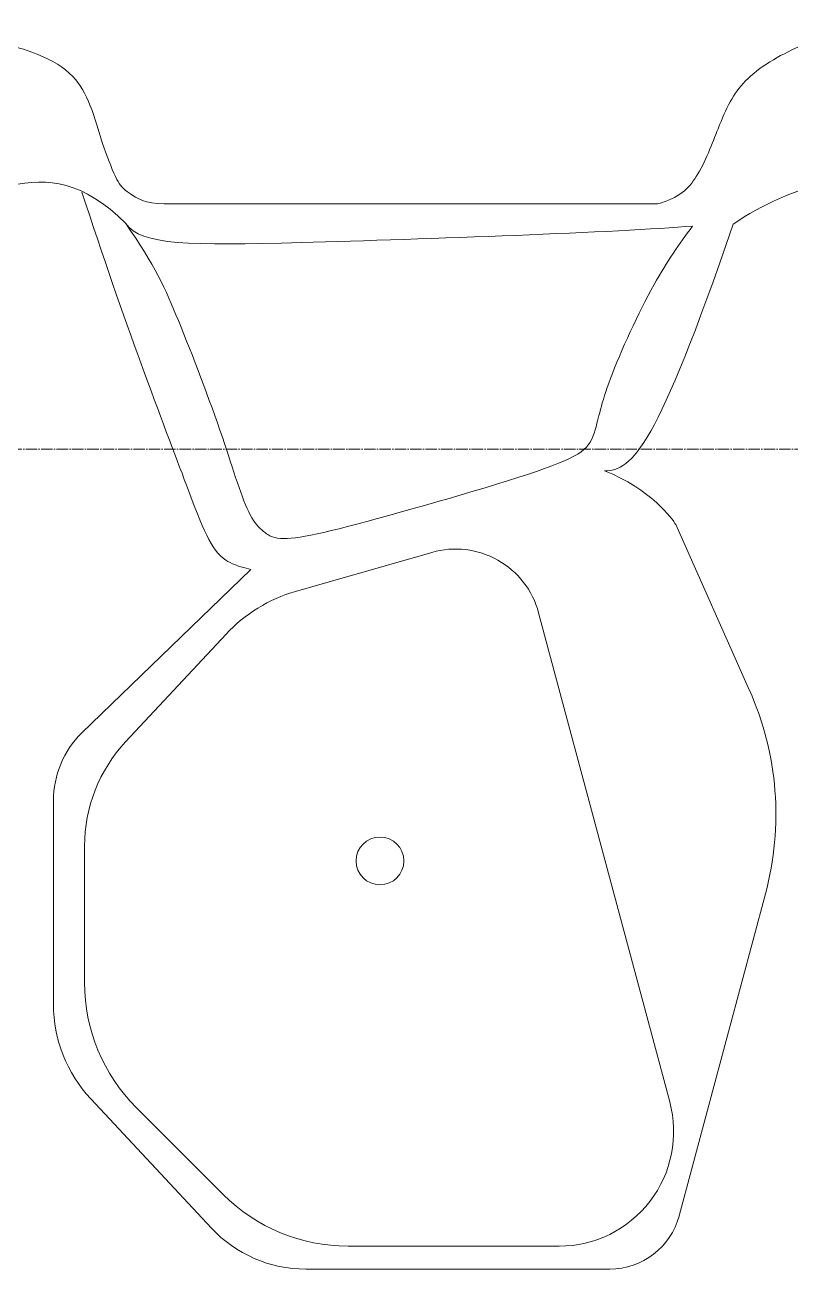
# Model space of a CAD drawing. Header units: millimetres. Extents: x -3455 to 18297, y 115676 to 128916.
# Drawn here: x 1115 to 1916, y 121121 to 122444 of the extents above; entities that cross this region are included whole.
import ezdxf

# ---------------------------------------------------------------- set-up
doc = ezdxf.new("R2010")
doc.units = ezdxf.units.MM
doc.linetypes.add('Осевая 12-2-2', pattern=[16, 12, -2, 0, -2])
for name, color, linetype, lineweight in [('P-SANR-FIXT', 9, 'Continuous', 13), ('S-GRID', 8, 'Continuous', 13), ('АР_подложка', 8, 'Continuous', 13)]:
    doc.layers.add(name, color=color, linetype=linetype, lineweight=lineweight)

# ---------------------------------------------------------------- blocks, each defined once
blk = doc.blocks.new('Spa Broadway Family with panels - Broadway - 8S3080xx0 - 8S3080000 White-2836542-Планировочное решение')
at = {"layer": 'P-SANR-FIXT', "color": 39}
for p, q in [((809.8, -322.6), (1326.5, -322.6)), ((1422.9, -832), (1345.6, -658.4)), ((947.6, -728.4), (1090.3, -687.5)), ((900.5, -705.5), (723.3, -876.7)), ((1202, -750.7), (1339.3, -1263)), ((769.5, -886), (874.7, -773.1)), ((694, -947.4), (694, -1160.7)), ((726.5, -995.1), (726.5, -1138)), ((1349.2, -1382.4), (1439.6, -1044.9)), ((733, -1259.6), (859.3, -1395.1)), ((780.7, -1268.8), (871.7, -1359.9)), ((1002.5, -1414), (1223.4, -1414)), ((958.1, -1438), (1276.7, -1438))]:
    blk.add_line(p, q, dxfattribs=at)
for centre, radius, start, end in [((1115.1, -774), 90, 15, 106), ((991.7, -882.2), 160, 106, 137), ((1130.5, -962.1), 320, 345, 24), ((794, -947.4), 100, 135, 180), ((886.5, -995.1), 160, 137, 180), ((1035.9, -1010.6), 25, 0, 180), ((1035.9, -1010.6), 25, 180, 360), ((911.5, -1138), 185, 180, 225), ((839, -1160.7), 145, 180, 223), ((1223.4, -1294), 120, 270, 15), ((1002.5, -1229), 185, 225, 270), ((1276.7, -1363), 75, 270, 345), ((958.1, -1303), 135, 223, 270)]:
    blk.add_arc(centre, radius, start, end, dxfattribs=at)
for points, knots in [([(1385.9, -1652.2), (1385.9, -1646.6), (1383.8, -1646.6), (1381.8, -1669.4), (1363.7, -1772.2), (1346.2, -1871.2), (1301.7, -1942.5), (1249.1, -1967), (1173.4, -1983.1), (1029.8, -1983.1), (864.7, -1971.6), (775, -1965.3), (735.4, -1958.3), (713.1, -1954.4), (694, -1954.4), (672.6, -1964.4), (612.2, -1978.3), (540.3, -1983.3), (467.4, -1971.8), (404.3, -1948.8), (334.9, -1911.9), (274.3, -1864.6), (224.2, -1814.5), (181.8, -1731.4), (149, -1624.1), (149, -1573.9), (149, -1494.7), (172.8, -1432.8), (172.8, -1416.5), (172.8, -1397.1), (154.2, -1279.6), (143.7, -1160), (143.7, -1032.4), (153.9, -886), (164.8, -797.4), (176.1, -717.1), (172.5, -696.8), (163.8, -663.3), (144.7, -564.9), (150.1, -512.9), (158.2, -436.3), (194, -362.8), (245.1, -289.8), (329.2, -224.1), (373.8, -186.8), (470.9, -155.2), (528.5, -145), (608.4, -145), (677.2, -163.5), (714.9, -185.2), (733.2, -216.9), (745, -261), (760.6, -299.6), (767.8, -308.2), (790.1, -322.6), (809.8, -322.6)], [0, 0, 0, 0, 0.033601, 0.17518, 0.424377, 0.740363, 1.00565, 1.245633, 1.550753, 1.973411, 2.40986, 2.733211, 2.90033, 2.989888, 3.0614, 3.175905, 3.348349, 3.575676, 3.808617, 4.048782, 4.292213, 4.539804, 4.803382, 5.105646, 5.385236, 5.649465, 5.863397, 6.040362, 6.151908, 6.321097, 6.603716, 7.004644, 7.435986, 7.833638, 8.180436, 8.389227, 8.538232, 8.708181, 8.912943, 9.164017, 9.394899, 9.665909, 9.969463, 10.247177, 10.539116, 10.778413, 11.041441, 11.270715, 11.483544, 11.64901, 11.786497, 11.921983, 12.029706, 12.11661, 12.17935, 12.17935, 12.17935, 12.17935]), ([(1326.5, -322.6), (1349.3, -316.5), (1370.9, -294.8), (1393, -234), (1413.2, -190.7), (1482.5, -150.7), (1559.8, -130), (1678.9, -146.8), (1750, -172.6), (1832.7, -222.3), (1876.1, -265.8), (1930.3, -319.9), (1963.9, -423.4), (1963.9, -619.1), (1952.2, -685.7), (1938.6, -762.7), (1938.6, -845.7), (1938.6, -880.6), (1952.5, -932.4), (1975.1, -994.5), (1999, -1045.8), (1999, -1075.2), (1999, -1718.8), (1992.9, -1788.2)], [0, 0, 0, 0, 0.13005, 0.286519, 0.496982, 0.724222, 1.030705, 1.332458, 1.652214, 1.907718, 2.164214, 2.434143, 2.850818, 3.257739, 3.631156, 3.881486, 4.095962, 4.283621, 4.452681, 4.645536, 4.811824, 5.609757, 6.421879, 6.421879, 6.421879, 6.421879]), ([(1405.9, -343.9), (1466.1, -301.7), (1629.6, -270), (1713.1, -300.4), (1786.3, -342.6), (1842.1, -416.7), (1869.9, -492.9), (1876.1, -563.7), (1882.1, -737.1), (1875.6, -831.2), (1875.6, -935.7), (1892.2, -971.4)], [0, 0, 0, 0, 0.359774, 0.73164, 1.022736, 1.305319, 1.573093, 1.929228, 2.299867, 2.707139, 2.967747, 2.967747, 2.967747, 2.967747]), ([(769.7, -343.2), (724.7, -298.3), (632.3, -290.2), (453.2, -397.8), (314.6, -619.6), (314.6, -736.6), (314.6, -803.6), (291.6, -948.7), (291.6, -1253.1), (319.2, -1355.8), (319.2, -1373.1), (319.2, -1398.2), (339.3, -1512.2), (506.3, -1704.4), (610.3, -1777.2), (768.1, -1802.2)], [0, 0, 0, 0, 0.399489, 1.015455, 1.657925, 2.145235, 2.507176, 3.073943, 3.683751, 4.151813, 4.314528, 4.487515, 4.920069, 5.463908, 6.055871, 6.055871, 6.055871, 6.055871]), ([(723.8, -310.4), (767.2, -444.1), (839.6, -632.7), (861.4, -692.6), (886.9, -701.9), (900.5, -705.5)], [0, 0, 0, 0, 0.4432308, 0.7627669, 0.8772748, 0.8772748, 0.8772748, 0.8772748]), ([(769.7, -343.2), (785.7, -366.2), (892.2, -366.2), (1288, -352.3), (1363.3, -345.8)], [0, 0, 0, 0, 0.580102, 1.212294, 1.212294, 1.212294, 1.212294]), ([(769.7, -343.2), (800, -386.5), (824.3, -441.1), (872.6, -567), (895.9, -648.1), (913, -665.3), (929.8, -677), (980.9, -668), (1241, -593.4), (1259.9, -574.5), (1270.4, -514.6), (1322.8, -402.2), (1348.5, -365.5), (1363.3, -345.8)], [0, 0, 0, 0, 0.270582, 0.575738, 0.841967, 0.983128, 1.088778, 1.463831, 1.845696, 2.237308, 2.468621, 2.719806, 2.931391, 2.931391, 2.931391, 2.931391])]:
    blk.add_open_spline(points, degree=3, knots=knots, dxfattribs=at)
for points in [[(1270.9, -602.1), (1300.6, -602.1), (1325.5, -577.2), (1405.9, -343.9)], [(1270.9, -602.1), (1319.4, -620.7), (1342.7, -653.3), (1345.6, -658.4)]]:
    blk.add_open_spline(points, degree=3, dxfattribs=at)
blk = doc.blocks.new('АР_bath')
at = {"layer": 'S-GRID', "linetype": 'Осевая 12-2-2'}
blk.add_line((18268.2, 6672.6), (-101.7, 6672.6), dxfattribs=at)
at = {"layer": 'P-SANR-FIXT', "color": 39}
blk.add_blockref('Spa Broadway Family with panels - Broadway - 8S3080xx0 - 8S3080000 White-2836542-Планировочное решение', (2618.2, 7252.2), dxfattribs=at)

msp = doc.modelspace()

# ---------------------------------------------------------------- block references
at = {"layer": 'АР_подложка'}
msp.add_blockref('АР_bath', (-2168, 115327), dxfattribs=at)

doc.saveas('drawing.dxf')
